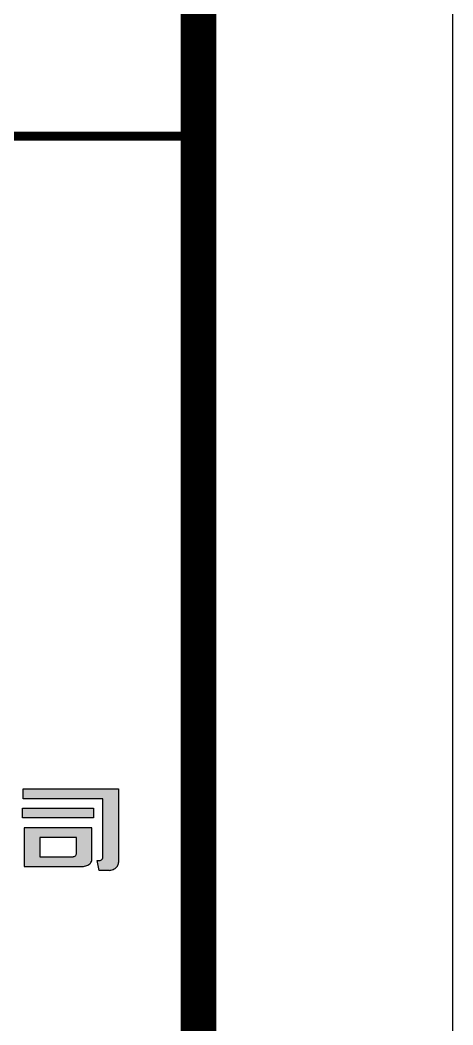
# Model space of a CAD drawing. Extents: x -248860 to 1018944, y -1060852 to 188626.
# Drawn here: x 882865 to 883715, y 55751 to 57725 of the extents above; entities that cross this region are included whole.
import ezdxf

# ---------------------------------------------------------------- set-up
doc = ezdxf.new("R2010")
doc.units = 0
doc.header["$LTSCALE"] = 1000
doc.header["$MEASUREMENT"] = 0
doc.layers.get('0').update_dxf_attribs({"linetype": 'CONTINUOUS'})
doc.layers.add('WALL', color=6, linetype='CONTINUOUS')
doc.layers.add('图框', color=4, linetype='CONTINUOUS')

# ---------------------------------------------------------------- blocks, each defined once
blk = doc.blocks.new('A2')
h = blk.add_hatch(color=0)
h.dxf.hatch_style = 1
edge = h.paths.add_edge_path(flags=17)
edge.add_line((502770.7, 391647.1), (502515, 391647.1))
edge.add_line((502515, 391647.1), (502515, 391490))
edge.add_line((502515, 391490), (502732.8, 391490))
edge.add_spline(control_points=[(502732.8, 391490), (502734.7, 391490), (502736.6, 391490.1), (502741.5, 391490.6), (502744.6, 391491.2), (502750.4, 391493.1), (502753.2, 391494.3), (502758.2, 391497.2), (502760.5, 391498.9), (502764.3, 391502.7), (502766, 391504.7), (502768.5, 391509), (502769.5, 391511.3), (502770.6, 391515.8), (502770.8, 391518.1), (502770.7, 391520.6)], knot_values=[1.557236, 1.557236, 1.557236, 1.557236, 1.703797, 1.703797, 1.952099, 1.952099, 2.200401, 2.200401, 2.448703, 2.448703, 2.697004, 2.697004, 2.945306, 2.945306, 3.189031, 3.189031, 3.189031, 3.189031], degree=3, periodic=0)
edge.add_line((502770.7, 391520.6), (502770.7, 391647.1))
edge = h.paths.add_edge_path(flags=16)
edge.add_line((502712.3, 391607.3), (502712.3, 391542.6))
edge.add_spline(control_points=[(502712.3, 391542.6), (502712.3, 391541.4), (502712.1, 391540.2), (502711.2, 391537.8), (502710.6, 391536.6), (502708.9, 391534.4), (502707.9, 391533.4), (502705.1, 391531.5), (502703.3, 391530.7), (502700.5, 391530), (502699.5, 391529.8), (502698.2, 391529.7)], knot_values=[-1.463754, -1.463754, -1.463754, -1.463754, -1.206461, -1.206461, -0.911837, -0.911837, -0.617213, -0.617213, -0.208752, -0.208752, -0.004522, -0.004522, -0.004522, -0.004522], degree=3, periodic=0)
edge.add_line((502698.2, 391529.7), (502573.4, 391529.7))
edge.add_line((502573.4, 391529.7), (502573.4, 391607.3))
edge.add_line((502573.4, 391607.3), (502712.3, 391607.3))
h.paths.add_polyline_path([(502777, 391726.3), (502508.2, 391726.3), (502508.2, 391686.6), (502777, 391686.6)])
edge = h.paths.add_edge_path()
edge.add_line((502870.9, 391804.1), (502511.4, 391804.1))
edge.add_line((502511.4, 391804.1), (502511.4, 391764.3))
edge.add_line((502511.4, 391764.3), (502812.5, 391764.3))
edge.add_line((502812.5, 391764.3), (502812.5, 391526.7))
edge.add_spline(control_points=[(502812.5, 391526.7), (502812.3, 391525.5), (502812.2, 391524.7), (502811.6, 391522.9), (502811, 391521.7), (502809.3, 391519.3), (502808.1, 391518.1), (502805.2, 391516.1), (502803.6, 391515.4), (502800.9, 391514.5), (502799.9, 391514.3), (502798.4, 391514.2)], knot_values=[1.734725, 1.734725, 1.734725, 1.734725, 1.888049, 1.888049, 2.138787, 2.138787, 2.487917, 2.487917, 2.837048, 2.837048, 3.037405, 3.037405, 3.037405, 3.037405], degree=3, periodic=0)
edge.add_line((502798.4, 391514.2), (502791, 391514.2))
edge.add_line((502791, 391514.2), (502798.3, 391474.4))
edge.add_line((502798.3, 391474.4), (502836.5, 391474.4))
edge.add_spline(control_points=[(502836.5, 391474.4), (502838.4, 391474.6), (502840.2, 391474.9), (502845.2, 391476), (502848.2, 391476.9), (502853.8, 391479.4), (502856.4, 391480.9), (502861.1, 391484.4), (502863.1, 391486.3), (502866.5, 391490.5), (502867.9, 391492.7), (502869.9, 391497.3), (502870.5, 391499.7), (502870.9, 391503.4), (502870.9, 391504.6), (502870.9, 391506)], knot_values=[-1.449472, -1.449472, -1.449472, -1.449472, -1.308983, -1.308983, -1.065196, -1.065196, -0.821409, -0.821409, -0.577621, -0.577621, -0.333834, -0.333834, -0.090046, -0.090046, 0.035101, 0.035101, 0.035101, 0.035101], degree=3, periodic=0)
edge.add_line((502870.9, 391506), (502870.9, 391804.1))
at = {"layer": 'WALL', "color": 0}
for p, q in [((502511.4, 391764.3), (502511.4, 391804.1)), ((502511.4, 391804.1), (502870.9, 391804.1)), ((502870.9, 391804.1), (502870.9, 391506)), ((502812.5, 391764.3), (502511.4, 391764.3)), ((502812.5, 391526.7), (502812.5, 391764.3)), ((502508.2, 391726.3), (502777, 391726.3)), ((502508.2, 391686.6), (502508.2, 391726.3)), ((502777, 391726.3), (502777, 391686.6)), ((502777, 391686.6), (502508.2, 391686.6)), ((502770.7, 391647.1), (502515, 391647.1)), ((502515, 391647.1), (502515, 391490)), ((502770.7, 391520.6), (502770.7, 391647.1)), ((502712.3, 391607.3), (502573.4, 391607.3)), ((502573.4, 391607.3), (502573.4, 391529.7)), ((502712.3, 391542.6), (502712.3, 391607.3)), ((502573.4, 391529.7), (502698.2, 391529.7)), ((502798.3, 391474.4), (502791, 391514.2)), ((502791, 391514.2), (502798.4, 391514.2)), ((502515, 391490), (502732.8, 391490)), ((502836.5, 391474.4), (502798.3, 391474.4))]:
    blk.add_line(p, q, dxfattribs=at)
for points, knots in [([(502698.2, 391529.7), (502699.5, 391529.8), (502700.5, 391530), (502703.3, 391530.7), (502705.1, 391531.5), (502707.9, 391533.4), (502708.9, 391534.4), (502710.6, 391536.6), (502711.2, 391537.8), (502712.1, 391540.2), (502712.3, 391541.4), (502712.3, 391542.6)], [-1.463754, -1.463754, -1.463754, -1.463754, -1.259524, -1.259524, -0.851063, -0.851063, -0.556439, -0.556439, -0.261814, -0.261814, -0.004522, -0.004522, -0.004522, -0.004522]), ([(502732.8, 391490), (502734.7, 391490), (502736.6, 391490.1), (502741.5, 391490.6), (502744.6, 391491.2), (502750.4, 391493.1), (502753.2, 391494.3), (502758.2, 391497.2), (502760.5, 391498.9), (502764.3, 391502.7), (502766, 391504.7), (502768.5, 391509), (502769.5, 391511.3), (502770.6, 391515.8), (502770.8, 391518.1), (502770.7, 391520.6)], [1.557236, 1.557236, 1.557236, 1.557236, 1.703797, 1.703797, 1.952099, 1.952099, 2.200401, 2.200401, 2.448703, 2.448703, 2.697004, 2.697004, 2.945306, 2.945306, 3.189031, 3.189031, 3.189031, 3.189031]), ([(502798.4, 391514.2), (502799.9, 391514.3), (502800.9, 391514.5), (502803.6, 391515.4), (502805.2, 391516.1), (502808.1, 391518.1), (502809.3, 391519.3), (502811, 391521.7), (502811.6, 391522.9), (502812.2, 391524.7), (502812.3, 391525.5), (502812.5, 391526.7)], [1.734725, 1.734725, 1.734725, 1.734725, 1.935082, 1.935082, 2.284213, 2.284213, 2.633343, 2.633343, 2.884081, 2.884081, 3.037405, 3.037405, 3.037405, 3.037405]), ([(502836.5, 391474.4), (502838.4, 391474.6), (502840.2, 391474.9), (502845.2, 391476), (502848.2, 391476.9), (502853.8, 391479.4), (502856.4, 391480.9), (502861.1, 391484.4), (502863.1, 391486.3), (502866.5, 391490.5), (502867.9, 391492.7), (502869.9, 391497.3), (502870.5, 391499.7), (502870.9, 391503.4), (502870.9, 391504.6), (502870.9, 391506)], [-1.449472, -1.449472, -1.449472, -1.449472, -1.308983, -1.308983, -1.065196, -1.065196, -0.821409, -0.821409, -0.577621, -0.577621, -0.333834, -0.333834, -0.090046, -0.090046, 0.035101, 0.035101, 0.035101, 0.035101])]:
    blk.add_open_spline(points, degree=3, knots=knots, dxfattribs=at)
blk = doc.blocks.new('sadf f')
at = {"layer": '图框'}
blk.add_lwpolyline([(650750.9, 339863.1), (734850.9, 339863.1), (734850.9, 399263.1), (650750.9, 399263.1)], close=True, dxfattribs=at)
at = {"layer": '图框', "const_width": 140}
for points in [[(653250.9, 398263.1), (733850.9, 398263.1), (733850.9, 340863.1), (653250.9, 340863.1)], [(733850.9, 398263.1), (727350.9, 398263.1), (727350.9, 340863.1), (733850.9, 340863.1)]]:
    blk.add_lwpolyline(points, close=True, dxfattribs=at)
at = {"layer": '图框', "const_width": 35}
blk.add_lwpolyline([(727350.9, 395072.2), (733851.7, 395072.2)], dxfattribs=at)
at = {"layer": '图框', "xscale": 1.04, "yscale": 0.97}
blk.add_blockref('A2', (210550.9, 12458.1), dxfattribs=at)

msp = doc.modelspace()

# ---------------------------------------------------------------- block references
at = {"layer": 'WALL', "xscale": 0.5, "yscale": 0.5, "zscale": 0.5}
msp.add_blockref('sadf f', (516289.5, -140039.4), dxfattribs=at)

doc.saveas('drawing.dxf')
